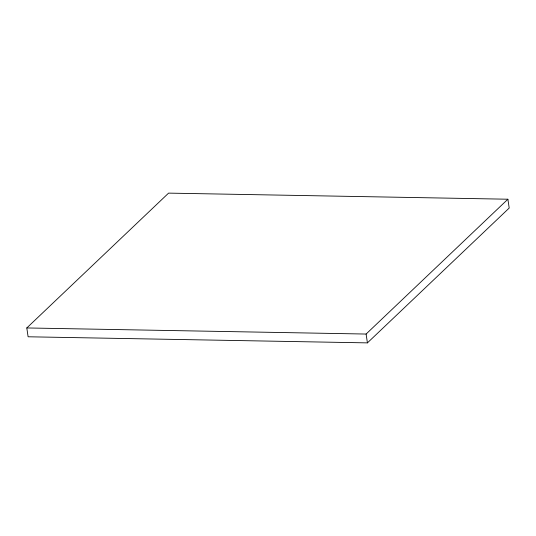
<?xml version="1.0" encoding="UTF-8"?>
<svg xmlns="http://www.w3.org/2000/svg" width="536" height="536" viewBox="0 0 536 536"><rect width="100%" height="100%" fill="white"/><g stroke="black" fill="none" stroke-linecap="round" stroke-linejoin="round"><path stroke-width="0.8" d="M26.8 327.952L168.585 193.121L507.894 199.218L509.2 208.048L367.415 342.879L28.107 336.782L26.8 327.952L366.108 334.049L507.894 199.218M366.108 334.049L367.415 342.879"/></g></svg>
